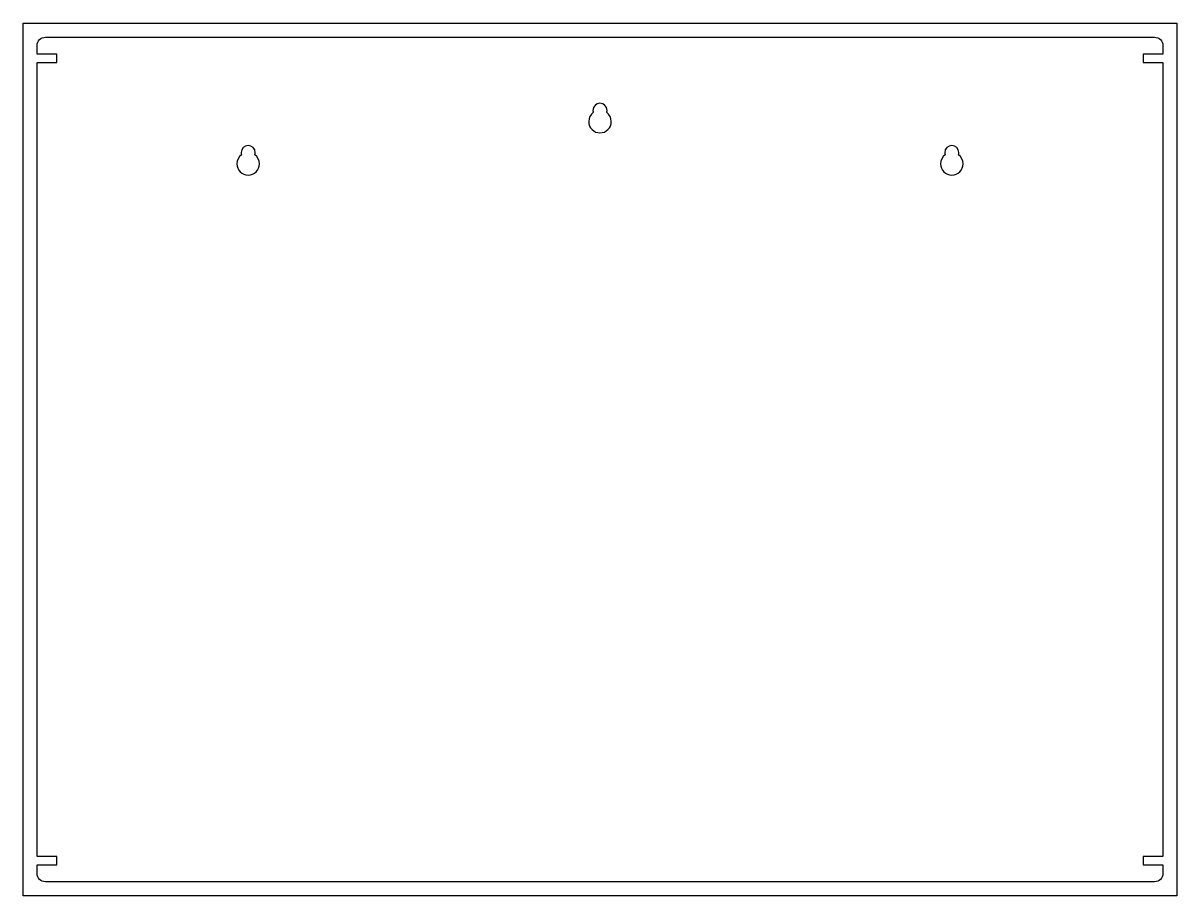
# Model space of a CAD drawing. Extents: x 110 to 520, y 70 to 380.
import ezdxf

# ---------------------------------------------------------------- set-up
doc = ezdxf.new("R2010")
doc.units = 0
doc.header["$MEASUREMENT"] = 0
doc.layers.add('DEFAULT', color=18, linetype='CONTINUOUS')

msp = doc.modelspace()

# ---------------------------------------------------------------- linework, layer by layer
at = {"layer": 'DEFAULT', "color": 18}
msp.add_lwpolyline([(520, 70), (110, 70), (110, 380), (520, 380)], close=True, dxfattribs=at)
at = {"layer": 'DEFAULT', "color": 1}
for points, knots in [([(511.5, 369), (511.72, 369), (512.28, 368.95), (513.25, 368.95), (514.21, 368.95), (515, 368.97), (515, 369), (515, 370), (515, 371), (515, 372), (515, 373.66), (513.66, 375), (512, 375), (380.67, 375), (249.33, 375), (117.99, 375), (116.34, 375), (115, 373.66), (115, 372), (115, 371), (115, 370), (115, 369), (115, 368.97), (115.78, 368.95), (116.75, 368.95), (117.71, 368.95), (118.27, 369), (118.5, 369), (119.66, 369), (120.83, 369), (122, 369), (122, 368), (122, 367), (122, 366), (120.83, 366), (119.66, 366), (118.5, 366), (118.27, 366), (117.71, 366.05), (116.75, 366.05), (115.78, 366.05), (115, 366.03), (115, 366), (115, 272), (115, 178), (115, 84), (115, 83.97), (115.78, 83.95), (116.75, 83.95), (117.71, 83.95), (118.27, 84), (118.5, 84), (119.66, 84), (120.83, 84), (122, 84), (122, 83), (122, 82), (122, 81), (120.83, 81), (119.66, 81), (118.5, 81), (118.27, 81), (117.71, 81.05), (116.75, 81.05), (115.78, 81.05), (115, 81.03), (115, 81), (115, 80), (115, 79), (115, 78), (115, 76.34), (116.34, 75), (117.99, 75), (249.33, 75), (380.67, 75), (512, 75), (513.66, 75), (515, 76.34), (515, 78), (515, 79), (515, 80), (515, 81), (515, 81.03), (514.21, 81.05), (513.25, 81.05), (512.28, 81.05), (511.72, 81), (511.5, 81), (510.33, 81), (509.16, 81), (508, 81), (508, 82), (508, 83), (508, 84), (509.16, 84), (510.33, 84), (511.5, 84), (511.72, 84), (512.28, 83.95), (513.25, 83.95), (514.21, 83.95), (515, 83.97), (515, 84), (515, 178), (515, 272), (515, 366), (515, 366.03), (514.21, 366.05), (513.25, 366.05), (512.28, 366.05), (511.72, 366), (511.5, 366), (510.33, 366), (509.16, 366), (508, 366), (508, 367), (508, 368), (508, 369), (509.16, 369), (510.33, 369), (511.5, 369)], [9.92, 9.92, 9.92, 9.92, 10.92, 10.92, 10.92, 11.94, 11.94, 11.94, 20.45, 20.45, 20.45, 21.45, 21.45, 21.45, 1138.32, 1138.32, 1138.32, 1139.32, 1139.32, 1139.32, 1147.83, 1147.83, 1147.83, 1148.83, 1148.83, 1148.83, 1149.83, 1149.83, 1149.83, 1159.75, 1159.75, 1159.75, 1168.25, 1168.25, 1168.25, 1178.17, 1178.17, 1178.17, 1179.17, 1179.17, 1179.17, 1180.17, 1180.17, 1180.17, 1979.54, 1979.54, 1979.54, 1980.54, 1980.54, 1980.54, 1981.54, 1981.54, 1981.54, 1991.46, 1991.46, 1991.46, 1999.96, 1999.96, 1999.96, 2009.88, 2009.88, 2009.88, 2010.88, 2010.88, 2010.88, 2011.88, 2011.88, 2011.88, 2020.39, 2020.39, 2020.39, 2021.39, 2021.39, 2021.39, 3138.26, 3138.26, 3138.26, 3139.26, 3139.26, 3139.26, 3147.79, 3147.79, 3147.79, 3148.79, 3148.79, 3148.79, 3149.79, 3149.79, 3149.79, 3159.71, 3159.71, 3159.71, 3168.21, 3168.21, 3168.21, 3178.13, 3178.13, 3178.13, 3179.13, 3179.13, 3179.13, 3180.15, 3180.15, 3180.15, 3979.54, 3979.54, 3979.54, 3980.54, 3980.54, 3980.54, 3981.54, 3981.54, 3981.54, 3991.46, 3991.46, 3991.46, 3999.96, 3999.96, 3999.96, 4009.88, 4009.88, 4009.88, 4009.88]), ([(315, 341), (312.79, 341), (311, 342.79), (311, 345), (311, 346.32), (311.64, 347.49), (312.63, 348.22), (312.54, 348.46), (312.5, 348.73), (312.5, 349), (312.5, 350.38), (313.62, 351.5), (315, 351.5), (316.38, 351.5), (317.5, 350.38), (317.5, 349), (317.5, 348.73), (317.46, 348.46), (317.37, 348.22), (318.36, 347.49), (319, 346.32), (319, 345), (319, 342.79), (317.21, 341), (315, 341)], [1, 1, 1, 1, 2, 2, 2, 3, 3, 3, 4, 4, 4, 5, 5, 5, 6, 6, 6, 7, 7, 7, 8, 8, 8, 9, 9, 9, 9]), ([(190, 326), (187.79, 326), (186, 327.79), (186, 330), (186, 331.32), (186.64, 332.49), (187.63, 333.22), (187.54, 333.46), (187.5, 333.73), (187.5, 334), (187.5, 335.38), (188.62, 336.5), (190, 336.5), (191.38, 336.5), (192.5, 335.38), (192.5, 334), (192.5, 333.73), (192.46, 333.46), (192.37, 333.22), (193.36, 332.49), (194, 331.32), (194, 330), (194, 327.79), (192.21, 326), (190, 326)], [1, 1, 1, 1, 2, 2, 2, 3, 3, 3, 4, 4, 4, 5, 5, 5, 6, 6, 6, 7, 7, 7, 8, 8, 8, 9, 9, 9, 9]), ([(440, 326), (437.79, 326), (436, 327.79), (436, 330), (436, 331.32), (436.64, 332.49), (437.63, 333.22), (437.54, 333.46), (437.5, 333.73), (437.5, 334), (437.5, 335.38), (438.62, 336.5), (440, 336.5), (441.38, 336.5), (442.5, 335.38), (442.5, 334), (442.5, 333.73), (442.46, 333.46), (442.37, 333.22), (443.36, 332.49), (444, 331.32), (444, 330), (444, 327.79), (442.21, 326), (440, 326)], [1, 1, 1, 1, 2, 2, 2, 3, 3, 3, 4, 4, 4, 5, 5, 5, 6, 6, 6, 7, 7, 7, 8, 8, 8, 9, 9, 9, 9])]:
    msp.add_open_spline(points, degree=3, knots=knots, dxfattribs=at)

doc.saveas('drawing.dxf')
